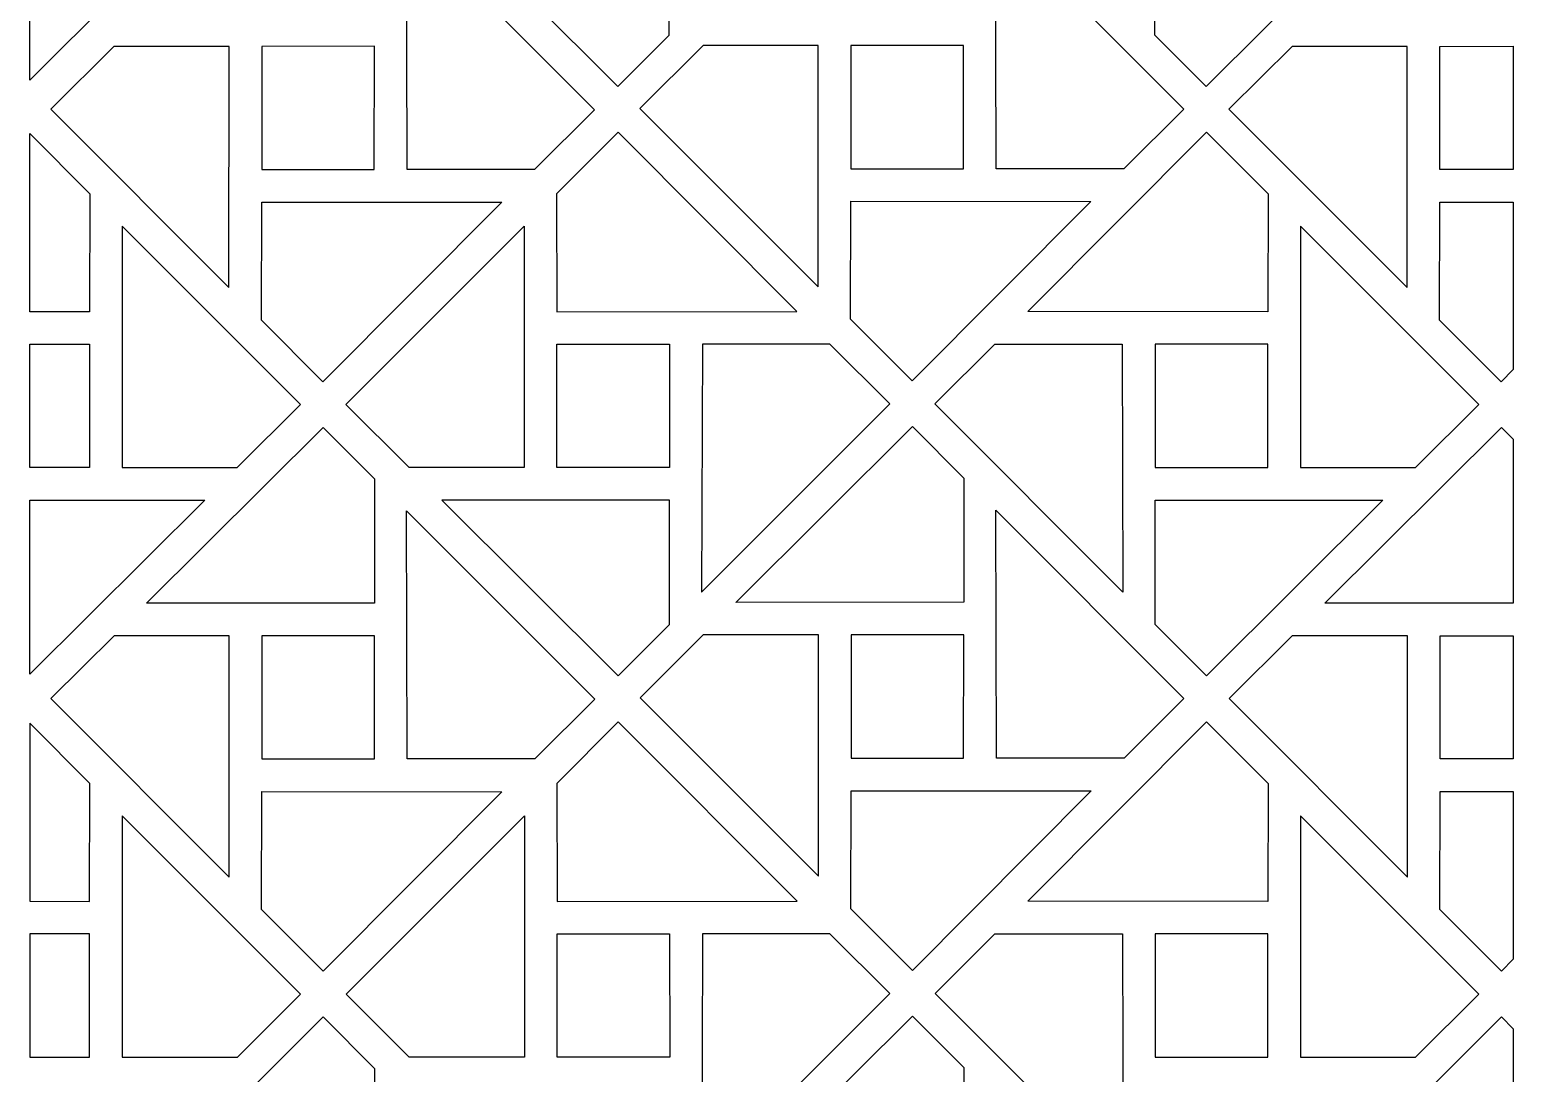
# Model space of a CAD drawing. Header units: centimetres. Extents: x -89 to 89, y -108 to 108.
# Drawn here: x -88.9 to -7.1, y -10.8 to 46.8 of the extents above; entities that cross this region are included whole.
import ezdxf

# ---------------------------------------------------------------- set-up
doc = ezdxf.new("R2010")
doc.units = ezdxf.units.CM
doc.header["$MEASUREMENT"] = 0
doc.layers.add('layer 1', color=7, linetype='Continuous')

msp = doc.modelspace()

# ---------------------------------------------------------------- linework, layer by layer
at = {"layer": 'layer 1', "color": 73}
for points, knots in [([(-88.90137, 53.57941), (-88.90137, 53.57941), (-88.90136, 44.0385), (-88.90136, 44.0385), (-88.90136, 44.0385), (-88.90136, 44.0385), (-79.31427, 53.588), (-79.31427, 53.588), (-79.31427, 53.588), (-79.31427, 53.588), (-88.90137, 53.57941), (-88.90137, 53.57941)], [0, 0, 0, 0, 0.25, 0.25, 0.25, 0.25, 0.5, 0.5, 0.5, 0.5, 1, 1, 1, 1]), ([(-53.61266, 53.37431), (-53.61266, 53.37431), (-53.61396, 46.5216), (-53.61396, 46.5216), (-53.61396, 46.5216), (-53.61396, 46.5216), (-56.44587, 43.68529), (-56.44587, 43.68529), (-56.44587, 43.68529), (-56.44587, 43.68529), (-66.18433, 53.38555), (-66.18433, 53.38555), (-66.18433, 53.38555), (-66.18433, 53.38555), (-53.61266, 53.37431), (-53.61266, 53.37431)], [0, 0, 0, 0, 0.2, 0.2, 0.2, 0.2, 0.4, 0.4, 0.4, 0.4, 0.6, 0.6, 0.6, 0.6, 1, 1, 1, 1]), ([(-26.83018, 53.37431), (-26.83018, 53.37431), (-26.82888, 46.5216), (-26.82888, 46.5216), (-26.82888, 46.5216), (-26.82888, 46.5216), (-23.99697, 43.68529), (-23.99697, 43.68529), (-23.99697, 43.68529), (-23.99697, 43.68529), (-14.25851, 53.38555), (-14.25851, 53.38555), (-14.25851, 53.38555), (-14.25851, 53.38555), (-26.83018, 53.37431), (-26.83018, 53.37431)], [0, 0, 0, 0, 0.2, 0.2, 0.2, 0.2, 0.4, 0.4, 0.4, 0.4, 0.6, 0.6, 0.6, 0.6, 1, 1, 1, 1]), ([(-68.11815, 52.78107), (-68.11815, 52.78107), (-68.07893, 39.09839), (-68.07893, 39.09839), (-68.07893, 39.09839), (-68.07893, 39.09839), (-61.04587, 39.09839), (-61.04587, 39.09839), (-61.04587, 39.09839), (-61.04587, 39.09839), (-57.74321, 42.39189), (-57.74321, 42.39189), (-57.74321, 42.39189), (-57.74321, 42.39189), (-68.11815, 52.78107), (-68.11815, 52.78107)], [0, 0, 0, 0, 0.2, 0.2, 0.2, 0.2, 0.4, 0.4, 0.4, 0.4, 0.6, 0.6, 0.6, 0.6, 1, 1, 1, 1]), ([(-35.61458, 52.82541), (-35.61458, 52.82541), (-35.57536, 39.14273), (-35.57536, 39.14273), (-35.57536, 39.14273), (-35.57536, 39.14273), (-28.5423, 39.14273), (-28.5423, 39.14273), (-28.5423, 39.14273), (-28.5423, 39.14273), (-25.23964, 42.43623), (-25.23964, 42.43623), (-25.23964, 42.43623), (-25.23964, 42.43623), (-35.61458, 52.82541), (-35.61458, 52.82541)], [0, 0, 0, 0, 0.2, 0.2, 0.2, 0.2, 0.4, 0.4, 0.4, 0.4, 0.6, 0.6, 0.6, 0.6, 1, 1, 1, 1]), ([(-77.90533, 32.58423), (-77.90533, 32.58423), (-87.74318, 42.42797), (-87.74318, 42.42797), (-87.74318, 42.42797), (-87.74318, 42.42797), (-84.25664, 45.89727), (-84.25664, 45.89727), (-84.25664, 45.89727), (-84.25664, 45.89727), (-77.90491, 45.89745), (-77.90491, 45.89745), (-77.90491, 45.89745), (-77.90491, 45.89745), (-77.90533, 32.58423), (-77.90533, 32.58423)], [0, 0, 0, 0, 0.2, 0.2, 0.2, 0.2, 0.4, 0.4, 0.4, 0.4, 0.6, 0.6, 0.6, 0.6, 1, 1, 1, 1]), ([(-76.10313, 45.89726), (-76.10313, 45.89726), (-69.88607, 45.89858), (-69.88607, 45.89858), (-69.88607, 45.89858), (-69.88607, 45.89858), (-69.89534, 39.09839), (-69.89534, 39.09839), (-69.89534, 39.09839), (-69.89534, 39.09839), (-76.10273, 39.09839), (-76.10273, 39.09839), (-76.10273, 39.09839), (-76.10273, 39.09839), (-76.10313, 45.89726), (-76.10313, 45.89726)], [0, 0, 0, 0, 0.2, 0.2, 0.2, 0.2, 0.4, 0.4, 0.4, 0.4, 0.6, 0.6, 0.6, 0.6, 1, 1, 1, 1]), ([(-45.40176, 32.62857), (-45.40176, 32.62857), (-55.23961, 42.47231), (-55.23961, 42.47231), (-55.23961, 42.47231), (-55.23961, 42.47231), (-51.75307, 45.94161), (-51.75307, 45.94161), (-51.75307, 45.94161), (-51.75307, 45.94161), (-45.40134, 45.94179), (-45.40134, 45.94179), (-45.40134, 45.94179), (-45.40134, 45.94179), (-45.40176, 32.62857), (-45.40176, 32.62857)], [0, 0, 0, 0, 0.2, 0.2, 0.2, 0.2, 0.4, 0.4, 0.4, 0.4, 0.6, 0.6, 0.6, 0.6, 1, 1, 1, 1]), ([(-43.59956, 45.9416), (-43.59956, 45.9416), (-37.3825, 45.94292), (-37.3825, 45.94292), (-37.3825, 45.94292), (-37.3825, 45.94292), (-37.39177, 39.14273), (-37.39177, 39.14273), (-37.39177, 39.14273), (-37.39177, 39.14273), (-43.59916, 39.14273), (-43.59916, 39.14273), (-43.59916, 39.14273), (-43.59916, 39.14273), (-43.59956, 45.9416), (-43.59956, 45.9416)], [0, 0, 0, 0, 0.2, 0.2, 0.2, 0.2, 0.4, 0.4, 0.4, 0.4, 0.6, 0.6, 0.6, 0.6, 1, 1, 1, 1]), ([(-12.90559, 32.58443), (-12.90559, 32.58443), (-22.74344, 42.42817), (-22.74344, 42.42817), (-22.74344, 42.42817), (-22.74344, 42.42817), (-19.2569, 45.89747), (-19.2569, 45.89747), (-19.2569, 45.89747), (-19.2569, 45.89747), (-12.90517, 45.89765), (-12.90517, 45.89765), (-12.90517, 45.89765), (-12.90517, 45.89765), (-12.90559, 32.58443), (-12.90559, 32.58443)], [0, 0, 0, 0, 0.2, 0.2, 0.2, 0.2, 0.4, 0.4, 0.4, 0.4, 0.6, 0.6, 0.6, 0.6, 1, 1, 1, 1]), ([(-7.05423, 39.09859), (-7.05423, 39.09859), (-7.05423, 45.89831), (-7.05423, 45.89831), (-7.05423, 45.89831), (-7.05423, 45.89831), (-11.10339, 45.89746), (-11.10339, 45.89746), (-11.10339, 45.89746), (-11.10339, 45.89746), (-11.10299, 39.09859), (-11.10299, 39.09859), (-11.10299, 39.09859), (-11.10299, 39.09859), (-7.05423, 39.09859), (-7.05423, 39.09859)], [0, 0, 0, 0, 0.2, 0.2, 0.2, 0.2, 0.4, 0.4, 0.4, 0.4, 0.6, 0.6, 0.6, 0.6, 1, 1, 1, 1]), ([(-88.90138, 41.07959), (-88.90138, 41.07959), (-88.90136, 31.25418), (-88.90136, 31.25418), (-88.90136, 31.25418), (-88.90136, 31.25418), (-85.60365, 31.25076), (-85.60365, 31.25076), (-85.60365, 31.25076), (-85.60365, 31.25076), (-85.58564, 37.76101), (-85.58564, 37.76101), (-85.58564, 37.76101), (-85.58564, 37.76101), (-88.90138, 41.07959), (-88.90138, 41.07959)], [0, 0, 0, 0, 0.2, 0.2, 0.2, 0.2, 0.4, 0.4, 0.4, 0.4, 0.6, 0.6, 0.6, 0.6, 1, 1, 1, 1]), ([(-46.57705, 31.26457), (-46.57705, 31.26457), (-59.81698, 31.25076), (-59.81698, 31.25076), (-59.81698, 31.25076), (-59.81698, 31.25076), (-59.83499, 37.76101), (-59.83499, 37.76101), (-59.83499, 37.76101), (-59.83499, 37.76101), (-56.43478, 41.16413), (-56.43478, 41.16413), (-56.43478, 41.16413), (-56.43478, 41.16413), (-46.57705, 31.26457), (-46.57705, 31.26457)], [0, 0, 0, 0, 0.2, 0.2, 0.2, 0.2, 0.4, 0.4, 0.4, 0.4, 0.6, 0.6, 0.6, 0.6, 1, 1, 1, 1]), ([(-33.84359, 31.26457), (-33.84359, 31.26457), (-20.60366, 31.25076), (-20.60366, 31.25076), (-20.60366, 31.25076), (-20.60366, 31.25076), (-20.58565, 37.76101), (-20.58565, 37.76101), (-20.58565, 37.76101), (-20.58565, 37.76101), (-23.98586, 41.16413), (-23.98586, 41.16413), (-23.98586, 41.16413), (-23.98586, 41.16413), (-33.84359, 31.26457), (-33.84359, 31.26457)], [0, 0, 0, 0, 0.2, 0.2, 0.2, 0.2, 0.4, 0.4, 0.4, 0.4, 0.6, 0.6, 0.6, 0.6, 1, 1, 1, 1]), ([(-62.86276, 37.29139), (-62.86276, 37.29139), (-76.10269, 37.3052), (-76.10269, 37.3052), (-76.10269, 37.3052), (-76.10269, 37.3052), (-76.1207, 30.79495), (-76.1207, 30.79495), (-76.1207, 30.79495), (-76.1207, 30.79495), (-72.72049, 27.39183), (-72.72049, 27.39183), (-72.72049, 27.39183), (-72.72049, 27.39183), (-62.86276, 37.29139), (-62.86276, 37.29139)], [0, 0, 0, 0, 0.2, 0.2, 0.2, 0.2, 0.4, 0.4, 0.4, 0.4, 0.6, 0.6, 0.6, 0.6, 1, 1, 1, 1]), ([(-30.35919, 37.33573), (-30.35919, 37.33573), (-43.59912, 37.34954), (-43.59912, 37.34954), (-43.59912, 37.34954), (-43.59912, 37.34954), (-43.61713, 30.83929), (-43.61713, 30.83929), (-43.61713, 30.83929), (-43.61713, 30.83929), (-40.21692, 27.43617), (-40.21692, 27.43617), (-40.21692, 27.43617), (-40.21692, 27.43617), (-30.35919, 37.33573), (-30.35919, 37.33573)], [0, 0, 0, 0, 0.2, 0.2, 0.2, 0.2, 0.4, 0.4, 0.4, 0.4, 0.6, 0.6, 0.6, 0.6, 1, 1, 1, 1]), ([(-7.05422, 28.06139), (-7.05422, 28.06139), (-7.05424, 37.30117), (-7.05424, 37.30117), (-7.05424, 37.30117), (-7.05424, 37.30117), (-11.10295, 37.3054), (-11.10295, 37.3054), (-11.10295, 37.3054), (-11.10295, 37.3054), (-11.12096, 30.79515), (-11.12096, 30.79515), (-11.12096, 30.79515), (-11.12096, 30.79515), (-7.72075, 27.39203), (-7.72075, 27.39203), (-7.72075, 27.39203), (-7.72075, 27.39203), (-7.05422, 28.06139), (-7.05422, 28.06139)], [0, 0, 0, 0, 0.16666667, 0.16666667, 0.16666667, 0.16666667, 0.33333333, 0.33333333, 0.33333333, 0.33333333, 0.5, 0.5, 0.5, 0.5, 0.66666667, 0.66666667, 0.66666667, 0.66666667, 1, 1, 1, 1]), ([(-83.80101, 35.97173), (-83.80101, 35.97173), (-73.96316, 26.12799), (-73.96316, 26.12799), (-73.96316, 26.12799), (-73.96316, 26.12799), (-77.4497, 22.65869), (-77.4497, 22.65869), (-77.4497, 22.65869), (-77.4497, 22.65869), (-83.80143, 22.65851), (-83.80143, 22.65851), (-83.80143, 22.65851), (-83.80143, 22.65851), (-83.80101, 35.97173), (-83.80101, 35.97173)], [0, 0, 0, 0, 0.2, 0.2, 0.2, 0.2, 0.4, 0.4, 0.4, 0.4, 0.6, 0.6, 0.6, 0.6, 1, 1, 1, 1]), ([(-61.61962, 35.97173), (-61.61962, 35.97173), (-71.45747, 26.12799), (-71.45747, 26.12799), (-71.45747, 26.12799), (-71.45747, 26.12799), (-67.97093, 22.65869), (-67.97093, 22.65869), (-67.97093, 22.65869), (-67.97093, 22.65869), (-61.6192, 22.65851), (-61.6192, 22.65851), (-61.6192, 22.65851), (-61.6192, 22.65851), (-61.61962, 35.97173), (-61.61962, 35.97173)], [0, 0, 0, 0, 0.2, 0.2, 0.2, 0.2, 0.4, 0.4, 0.4, 0.4, 0.6, 0.6, 0.6, 0.6, 1, 1, 1, 1]), ([(-18.80102, 35.97173), (-18.80102, 35.97173), (-8.96317, 26.12799), (-8.96317, 26.12799), (-8.96317, 26.12799), (-8.96317, 26.12799), (-12.44971, 22.65869), (-12.44971, 22.65869), (-12.44971, 22.65869), (-12.44971, 22.65869), (-18.80144, 22.65851), (-18.80144, 22.65851), (-18.80144, 22.65851), (-18.80144, 22.65851), (-18.80102, 35.97173), (-18.80102, 35.97173)], [0, 0, 0, 0, 0.2, 0.2, 0.2, 0.2, 0.4, 0.4, 0.4, 0.4, 0.6, 0.6, 0.6, 0.6, 1, 1, 1, 1]), ([(-88.90138, 29.45757), (-88.90138, 29.45757), (-88.90138, 22.65798), (-88.90138, 22.65798), (-88.90138, 22.65798), (-88.90138, 22.65798), (-85.60321, 22.6587), (-85.60321, 22.6587), (-85.60321, 22.6587), (-85.60321, 22.6587), (-85.60361, 29.45757), (-85.60361, 29.45757), (-85.60361, 29.45757), (-85.60361, 29.45757), (-88.90138, 29.45757), (-88.90138, 29.45757)], [0, 0, 0, 0, 0.2, 0.2, 0.2, 0.2, 0.4, 0.4, 0.4, 0.4, 0.6, 0.6, 0.6, 0.6, 1, 1, 1, 1]), ([(-59.81742, 22.6587), (-59.81742, 22.6587), (-53.60036, 22.65738), (-53.60036, 22.65738), (-53.60036, 22.65738), (-53.60036, 22.65738), (-53.60963, 29.45757), (-53.60963, 29.45757), (-53.60963, 29.45757), (-53.60963, 29.45757), (-59.81702, 29.45757), (-59.81702, 29.45757), (-59.81702, 29.45757), (-59.81702, 29.45757), (-59.81742, 22.6587), (-59.81742, 22.6587)], [0, 0, 0, 0, 0.2, 0.2, 0.2, 0.2, 0.4, 0.4, 0.4, 0.4, 0.6, 0.6, 0.6, 0.6, 1, 1, 1, 1]), ([(-51.83244, 15.77489), (-51.83244, 15.77489), (-51.79322, 29.45757), (-51.79322, 29.45757), (-51.79322, 29.45757), (-51.79322, 29.45757), (-44.76016, 29.45757), (-44.76016, 29.45757), (-44.76016, 29.45757), (-44.76016, 29.45757), (-41.4575, 26.16407), (-41.4575, 26.16407), (-41.4575, 26.16407), (-41.4575, 26.16407), (-51.83244, 15.77489), (-51.83244, 15.77489)], [0, 0, 0, 0, 0.2, 0.2, 0.2, 0.2, 0.4, 0.4, 0.4, 0.4, 0.6, 0.6, 0.6, 0.6, 1, 1, 1, 1]), ([(-28.5882, 15.77489), (-28.5882, 15.77489), (-28.62742, 29.45757), (-28.62742, 29.45757), (-28.62742, 29.45757), (-28.62742, 29.45757), (-35.66048, 29.45757), (-35.66048, 29.45757), (-35.66048, 29.45757), (-35.66048, 29.45757), (-38.96314, 26.16407), (-38.96314, 26.16407), (-38.96314, 26.16407), (-38.96314, 26.16407), (-28.5882, 15.77489), (-28.5882, 15.77489)], [0, 0, 0, 0, 0.2, 0.2, 0.2, 0.2, 0.4, 0.4, 0.4, 0.4, 0.6, 0.6, 0.6, 0.6, 1, 1, 1, 1]), ([(-20.60322, 22.6587), (-20.60322, 22.6587), (-26.82028, 22.65738), (-26.82028, 22.65738), (-26.82028, 22.65738), (-26.82028, 22.65738), (-26.81101, 29.45757), (-26.81101, 29.45757), (-26.81101, 29.45757), (-26.81101, 29.45757), (-20.60362, 29.45757), (-20.60362, 29.45757), (-20.60362, 29.45757), (-20.60362, 29.45757), (-20.60322, 22.6587), (-20.60322, 22.6587)], [0, 0, 0, 0, 0.2, 0.2, 0.2, 0.2, 0.4, 0.4, 0.4, 0.4, 0.6, 0.6, 0.6, 0.6, 1, 1, 1, 1]), ([(-69.87617, 15.18165), (-69.87617, 15.18165), (-69.87747, 22.03436), (-69.87747, 22.03436), (-69.87747, 22.03436), (-69.87747, 22.03436), (-72.70938, 24.87067), (-72.70938, 24.87067), (-72.70938, 24.87067), (-72.70938, 24.87067), (-82.44784, 15.17041), (-82.44784, 15.17041), (-82.44784, 15.17041), (-82.44784, 15.17041), (-69.87617, 15.18165), (-69.87617, 15.18165)], [0, 0, 0, 0, 0.2, 0.2, 0.2, 0.2, 0.4, 0.4, 0.4, 0.4, 0.6, 0.6, 0.6, 0.6, 1, 1, 1, 1]), ([(-37.3726, 15.22599), (-37.3726, 15.22599), (-37.3739, 22.0787), (-37.3739, 22.0787), (-37.3739, 22.0787), (-37.3739, 22.0787), (-40.20581, 24.91501), (-40.20581, 24.91501), (-40.20581, 24.91501), (-40.20581, 24.91501), (-49.94427, 15.21475), (-49.94427, 15.21475), (-49.94427, 15.21475), (-49.94427, 15.21475), (-37.3726, 15.22599), (-37.3726, 15.22599)], [0, 0, 0, 0, 0.2, 0.2, 0.2, 0.2, 0.4, 0.4, 0.4, 0.4, 0.6, 0.6, 0.6, 0.6, 1, 1, 1, 1]), ([(-7.05422, 15.1799), (-7.05422, 15.1799), (-7.05424, 24.21443), (-7.05424, 24.21443), (-7.05424, 24.21443), (-7.05424, 24.21443), (-7.70964, 24.87087), (-7.70964, 24.87087), (-7.70964, 24.87087), (-7.70964, 24.87087), (-17.4481, 15.17061), (-17.4481, 15.17061), (-17.4481, 15.17061), (-17.4481, 15.17061), (-7.05422, 15.1799), (-7.05422, 15.1799)], [0, 0, 0, 0, 0.2, 0.2, 0.2, 0.2, 0.4, 0.4, 0.4, 0.4, 0.6, 0.6, 0.6, 0.6, 1, 1, 1, 1]), ([(-88.90138, 20.85578), (-88.90138, 20.85578), (-88.90137, 11.24833), (-88.90137, 11.24833), (-88.90137, 11.24833), (-88.90137, 11.24833), (-79.2474, 20.86444), (-79.2474, 20.86444), (-79.2474, 20.86444), (-79.2474, 20.86444), (-88.90138, 20.85578), (-88.90138, 20.85578)], [0, 0, 0, 0, 0.25, 0.25, 0.25, 0.25, 0.5, 0.5, 0.5, 0.5, 1, 1, 1, 1]), ([(-53.60156, 20.8532), (-53.60156, 20.8532), (-53.60286, 14.00049), (-53.60286, 14.00049), (-53.60286, 14.00049), (-53.60286, 14.00049), (-56.43477, 11.16418), (-56.43477, 11.16418), (-56.43477, 11.16418), (-56.43477, 11.16418), (-66.17323, 20.86444), (-66.17323, 20.86444), (-66.17323, 20.86444), (-66.17323, 20.86444), (-53.60156, 20.8532), (-53.60156, 20.8532)], [0, 0, 0, 0, 0.2, 0.2, 0.2, 0.2, 0.4, 0.4, 0.4, 0.4, 0.6, 0.6, 0.6, 0.6, 1, 1, 1, 1]), ([(-26.81908, 20.8532), (-26.81908, 20.8532), (-26.81778, 14.00049), (-26.81778, 14.00049), (-26.81778, 14.00049), (-26.81778, 14.00049), (-23.98587, 11.16418), (-23.98587, 11.16418), (-23.98587, 11.16418), (-23.98587, 11.16418), (-14.24741, 20.86444), (-14.24741, 20.86444), (-14.24741, 20.86444), (-14.24741, 20.86444), (-26.81908, 20.8532), (-26.81908, 20.8532)], [0, 0, 0, 0, 0.2, 0.2, 0.2, 0.2, 0.4, 0.4, 0.4, 0.4, 0.6, 0.6, 0.6, 0.6, 1, 1, 1, 1]), ([(-68.10705, 20.25996), (-68.10705, 20.25996), (-68.06783, 6.57728), (-68.06783, 6.57728), (-68.06783, 6.57728), (-68.06783, 6.57728), (-61.03477, 6.57728), (-61.03477, 6.57728), (-61.03477, 6.57728), (-61.03477, 6.57728), (-57.73211, 9.87078), (-57.73211, 9.87078), (-57.73211, 9.87078), (-57.73211, 9.87078), (-68.10705, 20.25996), (-68.10705, 20.25996)], [0, 0, 0, 0, 0.2, 0.2, 0.2, 0.2, 0.4, 0.4, 0.4, 0.4, 0.6, 0.6, 0.6, 0.6, 1, 1, 1, 1]), ([(-35.60348, 20.3043), (-35.60348, 20.3043), (-35.56426, 6.62162), (-35.56426, 6.62162), (-35.56426, 6.62162), (-35.56426, 6.62162), (-28.5312, 6.62162), (-28.5312, 6.62162), (-28.5312, 6.62162), (-28.5312, 6.62162), (-25.22854, 9.91512), (-25.22854, 9.91512), (-25.22854, 9.91512), (-25.22854, 9.91512), (-35.60348, 20.3043), (-35.60348, 20.3043)], [0, 0, 0, 0, 0.2, 0.2, 0.2, 0.2, 0.4, 0.4, 0.4, 0.4, 0.6, 0.6, 0.6, 0.6, 1, 1, 1, 1]), ([(-77.89423, 0.06312), (-77.89423, 0.06312), (-87.73208, 9.90686), (-87.73208, 9.90686), (-87.73208, 9.90686), (-87.73208, 9.90686), (-84.24554, 13.37616), (-84.24554, 13.37616), (-84.24554, 13.37616), (-84.24554, 13.37616), (-77.89381, 13.37634), (-77.89381, 13.37634), (-77.89381, 13.37634), (-77.89381, 13.37634), (-77.89423, 0.06312), (-77.89423, 0.06312)], [0, 0, 0, 0, 0.2, 0.2, 0.2, 0.2, 0.4, 0.4, 0.4, 0.4, 0.6, 0.6, 0.6, 0.6, 1, 1, 1, 1]), ([(-76.09203, 13.37615), (-76.09203, 13.37615), (-69.87497, 13.37747), (-69.87497, 13.37747), (-69.87497, 13.37747), (-69.87497, 13.37747), (-69.88424, 6.57728), (-69.88424, 6.57728), (-69.88424, 6.57728), (-69.88424, 6.57728), (-76.09163, 6.57728), (-76.09163, 6.57728), (-76.09163, 6.57728), (-76.09163, 6.57728), (-76.09203, 13.37615), (-76.09203, 13.37615)], [0, 0, 0, 0, 0.2, 0.2, 0.2, 0.2, 0.4, 0.4, 0.4, 0.4, 0.6, 0.6, 0.6, 0.6, 1, 1, 1, 1]), ([(-45.39066, 0.10746), (-45.39066, 0.10746), (-55.22851, 9.9512), (-55.22851, 9.9512), (-55.22851, 9.9512), (-55.22851, 9.9512), (-51.74197, 13.4205), (-51.74197, 13.4205), (-51.74197, 13.4205), (-51.74197, 13.4205), (-45.39024, 13.42068), (-45.39024, 13.42068), (-45.39024, 13.42068), (-45.39024, 13.42068), (-45.39066, 0.10746), (-45.39066, 0.10746)], [0, 0, 0, 0, 0.2, 0.2, 0.2, 0.2, 0.4, 0.4, 0.4, 0.4, 0.6, 0.6, 0.6, 0.6, 1, 1, 1, 1]), ([(-43.58846, 13.42049), (-43.58846, 13.42049), (-37.3714, 13.42181), (-37.3714, 13.42181), (-37.3714, 13.42181), (-37.3714, 13.42181), (-37.38067, 6.62162), (-37.38067, 6.62162), (-37.38067, 6.62162), (-37.38067, 6.62162), (-43.58806, 6.62162), (-43.58806, 6.62162), (-43.58806, 6.62162), (-43.58806, 6.62162), (-43.58846, 13.42049), (-43.58846, 13.42049)], [0, 0, 0, 0, 0.2, 0.2, 0.2, 0.2, 0.4, 0.4, 0.4, 0.4, 0.6, 0.6, 0.6, 0.6, 1, 1, 1, 1]), ([(-12.89449, 0.06332), (-12.89449, 0.06332), (-22.73234, 9.90706), (-22.73234, 9.90706), (-22.73234, 9.90706), (-22.73234, 9.90706), (-19.2458, 13.37636), (-19.2458, 13.37636), (-19.2458, 13.37636), (-19.2458, 13.37636), (-12.89407, 13.37654), (-12.89407, 13.37654), (-12.89407, 13.37654), (-12.89407, 13.37654), (-12.89449, 0.06332), (-12.89449, 0.06332)], [0, 0, 0, 0, 0.2, 0.2, 0.2, 0.2, 0.4, 0.4, 0.4, 0.4, 0.6, 0.6, 0.6, 0.6, 1, 1, 1, 1]), ([(-7.05423, 6.57748), (-7.05423, 6.57748), (-7.05423, 13.3772), (-7.05423, 13.3772), (-7.05423, 13.3772), (-7.05423, 13.3772), (-11.09229, 13.37635), (-11.09229, 13.37635), (-11.09229, 13.37635), (-11.09229, 13.37635), (-11.09189, 6.57748), (-11.09189, 6.57748), (-11.09189, 6.57748), (-11.09189, 6.57748), (-7.05423, 6.57748), (-7.05423, 6.57748)], [0, 0, 0, 0, 0.2, 0.2, 0.2, 0.2, 0.4, 0.4, 0.4, 0.4, 0.6, 0.6, 0.6, 0.6, 1, 1, 1, 1]), ([(-88.90137, 8.55853), (-88.90137, 8.55853), (-85.57853, 5.23285), (-85.57853, 5.23285), (-85.57853, 5.23285), (-85.57853, 5.23285), (-85.59654, -1.2774), (-85.59654, -1.2774), (-85.59654, -1.2774), (-85.59654, -1.2774), (-88.90137, -1.27397), (-88.90137, -1.27397), (-88.90137, -1.27397), (-88.90137, -1.27397), (-88.90137, 8.55853), (-88.90137, 8.55853)], [0, 0, 0, 0, 0.2, 0.2, 0.2, 0.2, 0.4, 0.4, 0.4, 0.4, 0.6, 0.6, 0.6, 0.6, 1, 1, 1, 1]), ([(-46.56994, -1.26359), (-46.56994, -1.26359), (-59.80987, -1.2774), (-59.80987, -1.2774), (-59.80987, -1.2774), (-59.80987, -1.2774), (-59.82788, 5.23285), (-59.82788, 5.23285), (-59.82788, 5.23285), (-59.82788, 5.23285), (-56.42767, 8.63597), (-56.42767, 8.63597), (-56.42767, 8.63597), (-56.42767, 8.63597), (-46.56994, -1.26359), (-46.56994, -1.26359)], [0, 0, 0, 0, 0.2, 0.2, 0.2, 0.2, 0.4, 0.4, 0.4, 0.4, 0.6, 0.6, 0.6, 0.6, 1, 1, 1, 1]), ([(-33.83648, -1.26359), (-33.83648, -1.26359), (-20.59655, -1.2774), (-20.59655, -1.2774), (-20.59655, -1.2774), (-20.59655, -1.2774), (-20.57854, 5.23285), (-20.57854, 5.23285), (-20.57854, 5.23285), (-20.57854, 5.23285), (-23.97875, 8.63597), (-23.97875, 8.63597), (-23.97875, 8.63597), (-23.97875, 8.63597), (-33.83648, -1.26359), (-33.83648, -1.26359)], [0, 0, 0, 0, 0.2, 0.2, 0.2, 0.2, 0.4, 0.4, 0.4, 0.4, 0.6, 0.6, 0.6, 0.6, 1, 1, 1, 1]), ([(-62.85166, 4.77028), (-62.85166, 4.77028), (-76.09159, 4.78409), (-76.09159, 4.78409), (-76.09159, 4.78409), (-76.09159, 4.78409), (-76.1096, -1.72616), (-76.1096, -1.72616), (-76.1096, -1.72616), (-76.1096, -1.72616), (-72.70939, -5.12928), (-72.70939, -5.12928), (-72.70939, -5.12928), (-72.70939, -5.12928), (-62.85166, 4.77028), (-62.85166, 4.77028)], [0, 0, 0, 0, 0.2, 0.2, 0.2, 0.2, 0.4, 0.4, 0.4, 0.4, 0.6, 0.6, 0.6, 0.6, 1, 1, 1, 1]), ([(-30.34809, 4.81462), (-30.34809, 4.81462), (-43.58802, 4.82843), (-43.58802, 4.82843), (-43.58802, 4.82843), (-43.58802, 4.82843), (-43.60603, -1.68182), (-43.60603, -1.68182), (-43.60603, -1.68182), (-43.60603, -1.68182), (-40.20582, -5.08494), (-40.20582, -5.08494), (-40.20582, -5.08494), (-40.20582, -5.08494), (-30.34809, 4.81462), (-30.34809, 4.81462)], [0, 0, 0, 0, 0.2, 0.2, 0.2, 0.2, 0.4, 0.4, 0.4, 0.4, 0.6, 0.6, 0.6, 0.6, 1, 1, 1, 1]), ([(-7.05422, -4.47087), (-7.05422, -4.47087), (-7.05424, 4.78007), (-7.05424, 4.78007), (-7.05424, 4.78007), (-7.05424, 4.78007), (-11.09185, 4.78429), (-11.09185, 4.78429), (-11.09185, 4.78429), (-11.09185, 4.78429), (-11.10986, -1.72596), (-11.10986, -1.72596), (-11.10986, -1.72596), (-11.10986, -1.72596), (-7.70965, -5.12908), (-7.70965, -5.12908), (-7.70965, -5.12908), (-7.70965, -5.12908), (-7.05422, -4.47087), (-7.05422, -4.47087)], [0, 0, 0, 0, 0.16666667, 0.16666667, 0.16666667, 0.16666667, 0.33333333, 0.33333333, 0.33333333, 0.33333333, 0.5, 0.5, 0.5, 0.5, 0.66666667, 0.66666667, 0.66666667, 0.66666667, 1, 1, 1, 1]), ([(-83.7939, 3.44357), (-83.7939, 3.44357), (-73.95605, -6.40017), (-73.95605, -6.40017), (-73.95605, -6.40017), (-73.95605, -6.40017), (-77.44259, -9.86947), (-77.44259, -9.86947), (-77.44259, -9.86947), (-77.44259, -9.86947), (-83.79432, -9.86965), (-83.79432, -9.86965), (-83.79432, -9.86965), (-83.79432, -9.86965), (-83.7939, 3.44357), (-83.7939, 3.44357)], [0, 0, 0, 0, 0.2, 0.2, 0.2, 0.2, 0.4, 0.4, 0.4, 0.4, 0.6, 0.6, 0.6, 0.6, 1, 1, 1, 1]), ([(-61.61251, 3.44357), (-61.61251, 3.44357), (-71.45036, -6.40017), (-71.45036, -6.40017), (-71.45036, -6.40017), (-71.45036, -6.40017), (-67.96382, -9.86947), (-67.96382, -9.86947), (-67.96382, -9.86947), (-67.96382, -9.86947), (-61.61209, -9.86965), (-61.61209, -9.86965), (-61.61209, -9.86965), (-61.61209, -9.86965), (-61.61251, 3.44357), (-61.61251, 3.44357)], [0, 0, 0, 0, 0.2, 0.2, 0.2, 0.2, 0.4, 0.4, 0.4, 0.4, 0.6, 0.6, 0.6, 0.6, 1, 1, 1, 1]), ([(-18.79391, 3.44357), (-18.79391, 3.44357), (-8.95606, -6.40017), (-8.95606, -6.40017), (-8.95606, -6.40017), (-8.95606, -6.40017), (-12.4426, -9.86947), (-12.4426, -9.86947), (-12.4426, -9.86947), (-12.4426, -9.86947), (-18.79433, -9.86965), (-18.79433, -9.86965), (-18.79433, -9.86965), (-18.79433, -9.86965), (-18.79391, 3.44357), (-18.79391, 3.44357)], [0, 0, 0, 0, 0.2, 0.2, 0.2, 0.2, 0.4, 0.4, 0.4, 0.4, 0.6, 0.6, 0.6, 0.6, 1, 1, 1, 1]), ([(-88.90136, -3.07059), (-88.90136, -3.07059), (-85.5965, -3.07059), (-85.5965, -3.07059), (-85.5965, -3.07059), (-85.5965, -3.07059), (-85.5961, -9.86946), (-85.5961, -9.86946), (-85.5961, -9.86946), (-85.5961, -9.86946), (-88.90137, -9.87018), (-88.90137, -9.87018), (-88.90137, -9.87018), (-88.90137, -9.87018), (-88.90136, -3.07059), (-88.90136, -3.07059)], [0, 0, 0, 0, 0.2, 0.2, 0.2, 0.2, 0.4, 0.4, 0.4, 0.4, 0.6, 0.6, 0.6, 0.6, 1, 1, 1, 1]), ([(-59.81031, -9.86946), (-59.81031, -9.86946), (-53.59325, -9.87078), (-53.59325, -9.87078), (-53.59325, -9.87078), (-53.59325, -9.87078), (-53.60252, -3.07059), (-53.60252, -3.07059), (-53.60252, -3.07059), (-53.60252, -3.07059), (-59.80991, -3.07059), (-59.80991, -3.07059), (-59.80991, -3.07059), (-59.80991, -3.07059), (-59.81031, -9.86946), (-59.81031, -9.86946)], [0, 0, 0, 0, 0.2, 0.2, 0.2, 0.2, 0.4, 0.4, 0.4, 0.4, 0.6, 0.6, 0.6, 0.6, 1, 1, 1, 1]), ([(-51.82533, -16.75327), (-51.82533, -16.75327), (-51.78611, -3.07059), (-51.78611, -3.07059), (-51.78611, -3.07059), (-51.78611, -3.07059), (-44.75305, -3.07059), (-44.75305, -3.07059), (-44.75305, -3.07059), (-44.75305, -3.07059), (-41.45039, -6.36409), (-41.45039, -6.36409), (-41.45039, -6.36409), (-41.45039, -6.36409), (-51.82533, -16.75327), (-51.82533, -16.75327)], [0, 0, 0, 0, 0.2, 0.2, 0.2, 0.2, 0.4, 0.4, 0.4, 0.4, 0.6, 0.6, 0.6, 0.6, 1, 1, 1, 1]), ([(-28.58109, -16.75327), (-28.58109, -16.75327), (-28.62031, -3.07059), (-28.62031, -3.07059), (-28.62031, -3.07059), (-28.62031, -3.07059), (-35.65337, -3.07059), (-35.65337, -3.07059), (-35.65337, -3.07059), (-35.65337, -3.07059), (-38.95603, -6.36409), (-38.95603, -6.36409), (-38.95603, -6.36409), (-38.95603, -6.36409), (-28.58109, -16.75327), (-28.58109, -16.75327)], [0, 0, 0, 0, 0.2, 0.2, 0.2, 0.2, 0.4, 0.4, 0.4, 0.4, 0.6, 0.6, 0.6, 0.6, 1, 1, 1, 1]), ([(-20.59611, -9.86946), (-20.59611, -9.86946), (-26.81317, -9.87078), (-26.81317, -9.87078), (-26.81317, -9.87078), (-26.81317, -9.87078), (-26.8039, -3.07059), (-26.8039, -3.07059), (-26.8039, -3.07059), (-26.8039, -3.07059), (-20.59651, -3.07059), (-20.59651, -3.07059), (-20.59651, -3.07059), (-20.59651, -3.07059), (-20.59611, -9.86946), (-20.59611, -9.86946)], [0, 0, 0, 0, 0.2, 0.2, 0.2, 0.2, 0.4, 0.4, 0.4, 0.4, 0.6, 0.6, 0.6, 0.6, 1, 1, 1, 1]), ([(-69.86906, -17.34651), (-69.86906, -17.34651), (-69.87036, -10.4938), (-69.87036, -10.4938), (-69.87036, -10.4938), (-69.87036, -10.4938), (-72.70227, -7.65749), (-72.70227, -7.65749), (-72.70227, -7.65749), (-72.70227, -7.65749), (-82.44073, -17.35775), (-82.44073, -17.35775), (-82.44073, -17.35775), (-82.44073, -17.35775), (-69.86906, -17.34651), (-69.86906, -17.34651)], [0, 0, 0, 0, 0.2, 0.2, 0.2, 0.2, 0.4, 0.4, 0.4, 0.4, 0.6, 0.6, 0.6, 0.6, 1, 1, 1, 1]), ([(-37.36549, -17.30217), (-37.36549, -17.30217), (-37.36679, -10.44946), (-37.36679, -10.44946), (-37.36679, -10.44946), (-37.36679, -10.44946), (-40.1987, -7.61315), (-40.1987, -7.61315), (-40.1987, -7.61315), (-40.1987, -7.61315), (-49.93716, -17.31341), (-49.93716, -17.31341), (-49.93716, -17.31341), (-49.93716, -17.31341), (-37.36549, -17.30217), (-37.36549, -17.30217)], [0, 0, 0, 0, 0.2, 0.2, 0.2, 0.2, 0.4, 0.4, 0.4, 0.4, 0.6, 0.6, 0.6, 0.6, 1, 1, 1, 1]), ([(-7.05423, -17.34827), (-7.05423, -17.34827), (-7.05424, -8.30659), (-7.05424, -8.30659), (-7.05424, -8.30659), (-7.05424, -8.30659), (-7.70253, -7.65729), (-7.70253, -7.65729), (-7.70253, -7.65729), (-7.70253, -7.65729), (-17.44099, -17.35755), (-17.44099, -17.35755), (-17.44099, -17.35755), (-17.44099, -17.35755), (-7.05423, -17.34827), (-7.05423, -17.34827)], [0, 0, 0, 0, 0.2, 0.2, 0.2, 0.2, 0.4, 0.4, 0.4, 0.4, 0.6, 0.6, 0.6, 0.6, 1, 1, 1, 1])]:
    msp.add_open_spline(points, degree=3, knots=knots, dxfattribs=at)

doc.saveas('drawing.dxf')
